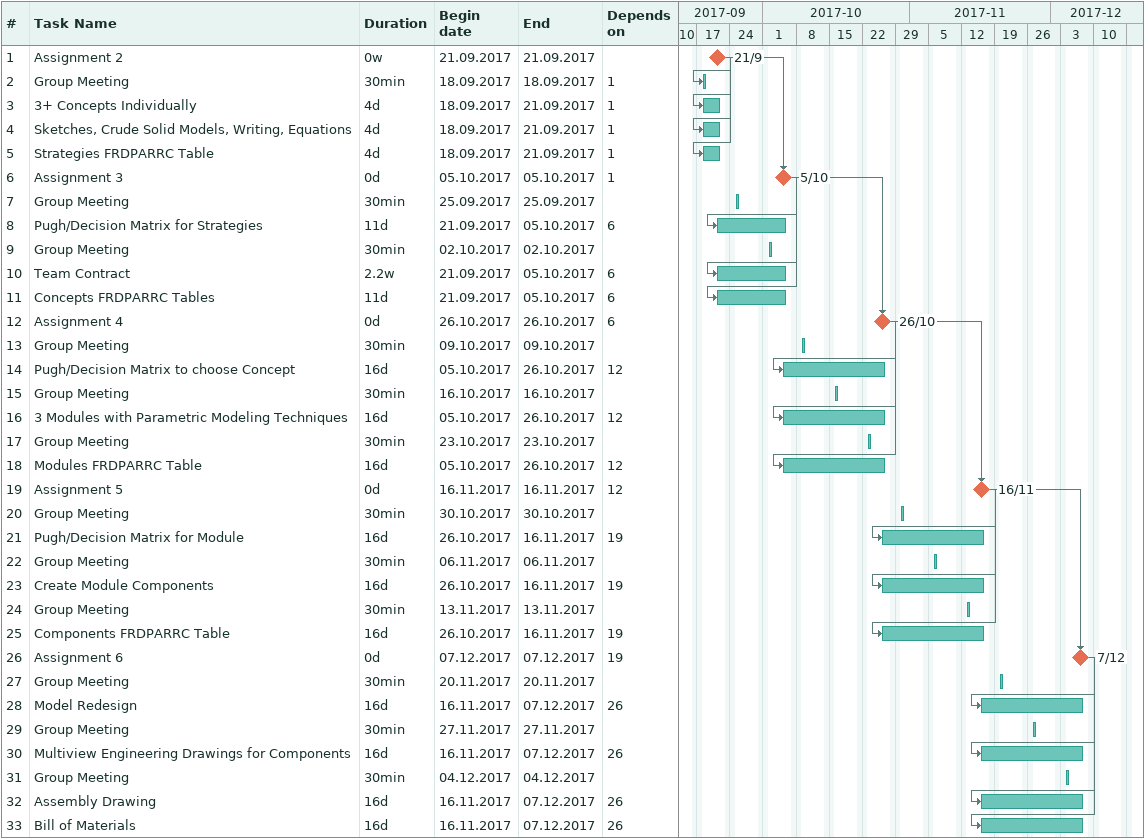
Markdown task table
| ID | Task | Duration | Start | Finish | Predecessors |
|---|---|---|---|---|---|
| 1 | Assignment 2 | 0w | 2017-09-21 | 2017-09-21 |  |
| 2 | Group Meeting | 30min | 2017-09-18 | 2017-09-18 | 1 |
| 3 | 3+ Concepts Individually | 4d | 2017-09-18 | 2017-09-21 | 1 |
| 4 | Sketches, Crude Solid Models, Writing, Equations | 4d | 2017-09-18 | 2017-09-21 | 1 |
| 5 | Strategies FRDPARRC Table | 4d | 2017-09-18 | 2017-09-21 | 1 |
| 6 | Assignment 3 | 0d | 2017-10-05 | 2017-10-05 | 1 |
| 7 | Group Meeting | 30min | 2017-09-25 | 2017-09-25 |  |
| 8 | Pugh/Decision Matrix for Strategies | 11d | 2017-09-21 | 2017-10-05 | 6 |
| 9 | Group Meeting | 30min | 2017-10-02 | 2017-10-02 |  |
| 10 | Team Contract | 2.2w | 2017-09-21 | 2017-10-05 | 6 |
| 11 | Concepts FRDPARRC Tables | 11d | 2017-09-21 | 2017-10-05 | 6 |
| 12 | Assignment 4 | 0d | 2017-10-26 | 2017-10-26 | 6 |
| 13 | Group Meeting | 30min | 2017-10-09 | 2017-10-09 |  |
| 14 | Pugh/Decision Matrix to choose Concept | 16d | 2017-10-05 | 2017-10-26 | 12 |
| 15 | Group Meeting | 30min | 2017-10-16 | 2017-10-16 |  |
| 16 | 3 Modules with Parametric Modeling Techniques | 16d | 2017-10-05 | 2017-10-26 | 12 |
| 17 | Group Meeting | 30min | 2017-10-23 | 2017-10-23 |  |
| 18 | Modules FRDPARRC Table | 16d | 2017-10-05 | 2017-10-26 | 12 |
| 19 | Assignment 5 | 0d | 2017-11-16 | 2017-11-16 | 12 |
| 20 | Group Meeting | 30min | 2017-10-30 | 2017-10-30 |  |
| 21 | Pugh/Decision Matrix for Module | 16d | 2017-10-26 | 2017-11-16 | 19 |
| 22 | Group Meeting | 30min | 2017-11-06 | 2017-11-06 |  |
| 23 | Create Module Components | 16d | 2017-10-26 | 2017-11-16 | 19 |
| 24 | Group Meeting | 30min | 2017-11-13 | 2017-11-13 |  |
| 25 | Components FRDPARRC Table | 16d | 2017-10-26 | 2017-11-16 | 19 |
| 26 | Assignment 6 | 0d | 2017-12-07 | 2017-12-07 | 19 |
| 27 | Group Meeting | 30min | 2017-11-20 | 2017-11-20 |  |
| 28 | Model Redesign | 16d | 2017-11-16 | 2017-12-07 | 26 |
| 29 | Group Meeting | 30min | 2017-11-27 | 2017-11-27 |  |
| 30 | Multiview Engineering Drawings for Components | 16d | 2017-11-16 | 2017-12-07 | 26 |
| 31 | Group Meeting | 30min | 2017-12-04 | 2017-12-04 |  |
| 32 | Assembly Drawing | 16d | 2017-11-16 | 2017-12-07 | 26 |
| 33 | Bill of Materials | 16d | 2017-11-16 | 2017-12-07 | 26 |
